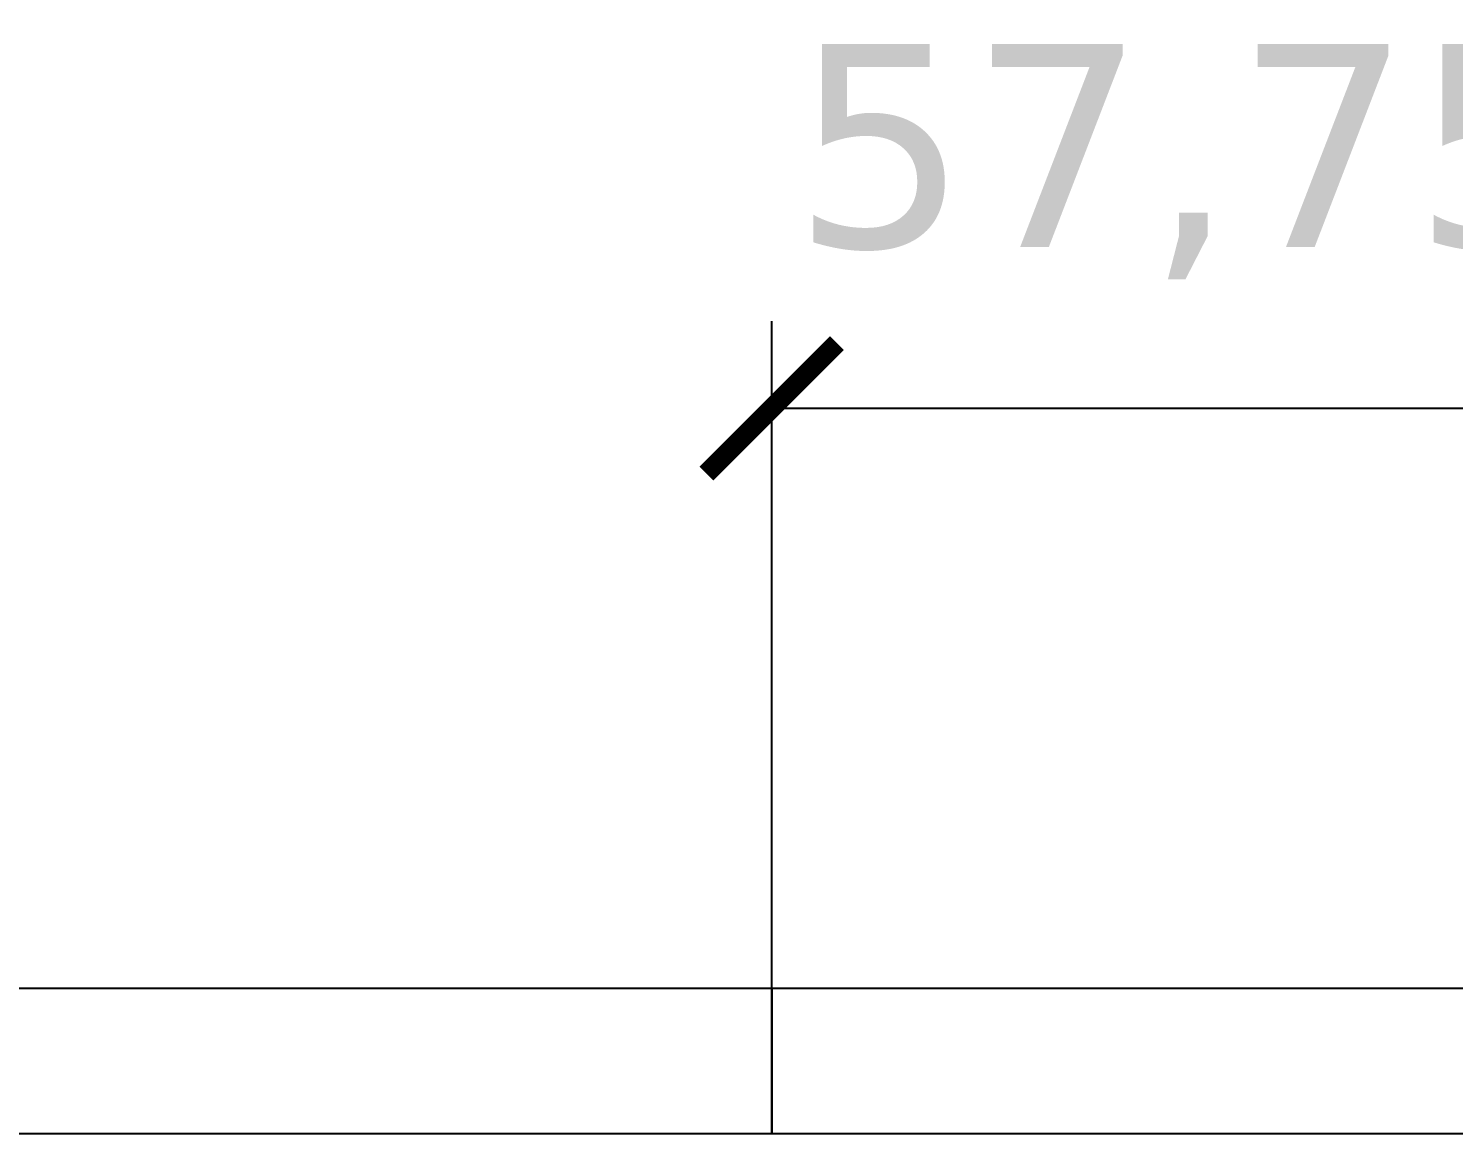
# Model space of a CAD drawing. Header units: centimetres. Extents: x -135 to 5290, y -1327 to 1388.
# Drawn here: x 3743.3 to 3841.5, y 442.2 to 518.4 of the extents above; entities that cross this region are included whole.
import ezdxf

# ---------------------------------------------------------------- set-up
doc = ezdxf.new("R2010")
doc.units = ezdxf.units.CM
for name, color, linetype in [('MONTAJ_OZEL_OLCU', 6, 'Continuous'), ('MONTAJ_OZEL_PANO', 6, 'Continuous'), ('MONTAJ_STANDART', 7, 'Continuous')]:
    doc.layers.add(name, color=color, linetype=linetype)
doc.styles.add('PORTMAN', font='DejaVuSans.ttf')
doc.dimstyles.new('PORTMAN', dxfattribs={"dimtxt": 14, "dimasz": 9, "dimexe": 6, "dimexo": 5, "dimgap": 4, "dimtad": 1, "dimtxsty": 'PORTMAN', "dimblk": 'ARCHTICK', "dimcen": 2.5, "dimazin": 3, "dimtfac": 0.5, "dimtmove": 2, "dimatfit": 3})

# ---------------------------------------------------------------- blocks, each defined once
blk = doc.blocks.new('BOM_I14_1255p0_IC_DOLU')
blk.add_lwpolyline([(0, 0), (10, 0), (10, 125.5), (0, 125.5)], close=True)
blk = doc.blocks.new('MNT_BOM_I14_1255p0_IC_DOLU')
blk.add_blockref('BOM_I14_1255p0_IC_DOLU', (0, 0))
blk = doc.blocks.new('BOM_I16_577p5_IC_DOLU')
blk.add_lwpolyline([(0, 0), (10, 0), (10, 57.75), (0, 57.75)], close=True)
blk = doc.blocks.new('MNT_BOM_I16_577p5_IC_DOLU')
blk.add_blockref('BOM_I16_577p5_IC_DOLU', (0, 0))
blk = doc.blocks.new('_ARCHTICK')
at = {"color": 0, "linetype": 'BYBLOCK', "const_width": 0.15}
blk.add_lwpolyline([(-0.5, -0.5), (0.5, 0.5)], dxfattribs=at)

msp = doc.modelspace()

# ---------------------------------------------------------------- block references
at = {"layer": 'MONTAJ_OZEL_PANO', "rotation": 270}
msp.add_blockref('MNT_BOM_I16_577p5_IC_DOLU', (3794.5, 452.25), dxfattribs=at)
at = {"layer": 'MONTAJ_STANDART', "rotation": 270}
msp.add_blockref('MNT_BOM_I14_1255p0_IC_DOLU', (3669, 452.25), dxfattribs=at)

# ---------------------------------------------------------------- dimensions: what is measured, and where the dimension line sits
at = {"layer": 'MONTAJ_OZEL_OLCU'}
msp.add_linear_dim(base=(3794.5, 492.25), p1=(3794.5, 442.25), p2=(3852.25, 442.25), dimstyle='PORTMAN', override={"dimtxt": 14, "dimasz": 9, "dimexe": 6, "dimexo": 5, "dimdec": 2, "dimzin": 8, "dimdsep": 44}, dxfattribs=at).render()

doc.saveas('drawing.dxf')
